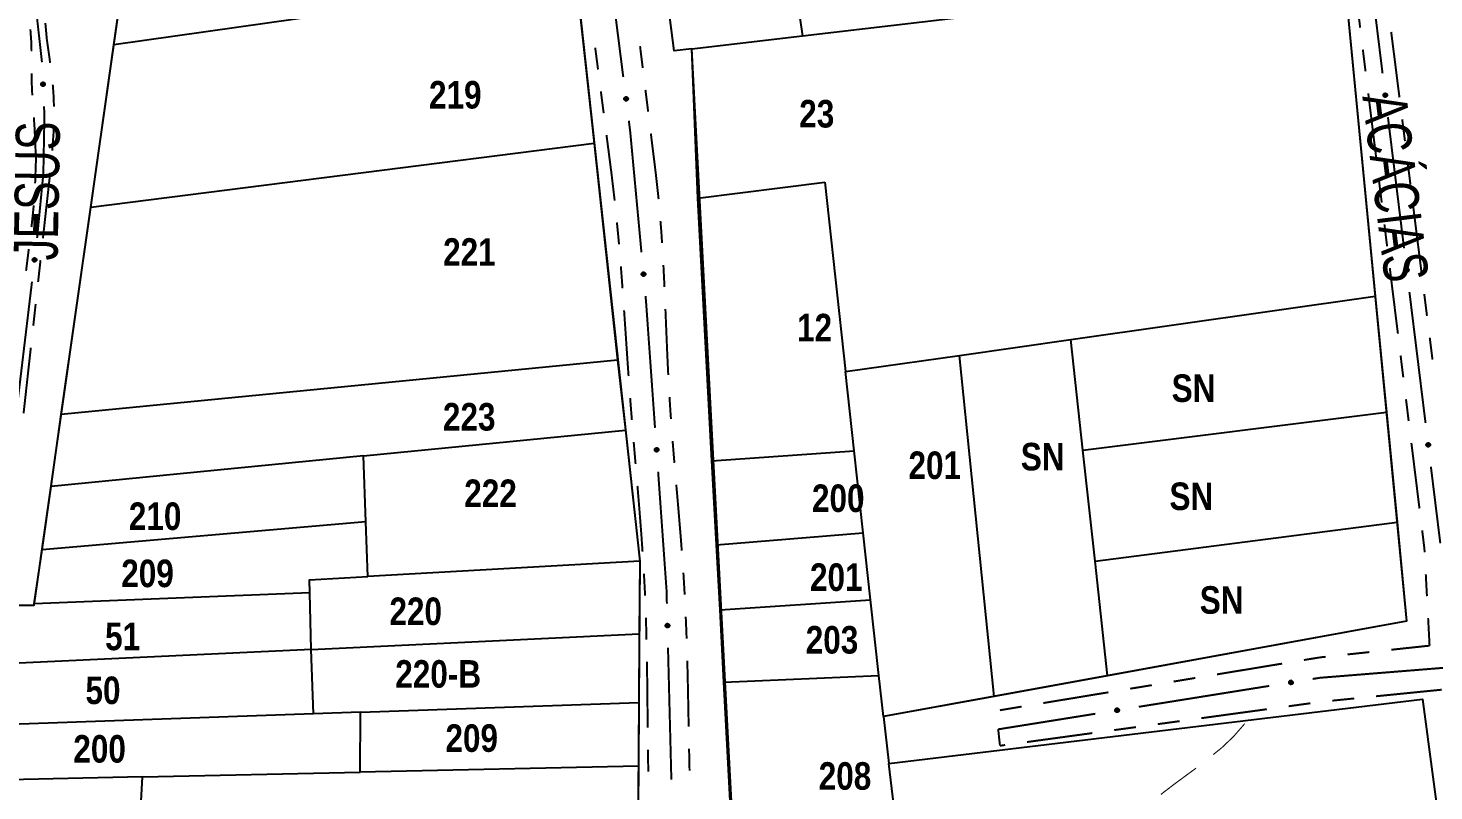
# Model space of a CAD drawing. Extents: x 203591 to 208218, y 4854879 to 4857795.
# Drawn here: x 205131.4 to 205259.2, y 4855835.1 to 4855904.4 of the extents above; entities that cross this region are included whole.
import ezdxf
from ezdxf.enums import TextEntityAlignment as Align

# ---------------------------------------------------------------- set-up
doc = ezdxf.new("R2010")
doc.units = 0
doc.header["$LTSCALE"] = 1.5
doc.header["$MEASUREMENT"] = 0
doc.linetypes.add('PHANTOMX2', pattern=[5, 2.5, -0.5, 0.5, -0.5, 0.5, -0.5])
doc.linetypes.add('TRACO_15', pattern=[3, 2, -1])
for name, color, linetype in [('CD-MALHA-LOTES', 40, 'CONTINUOUS'), ('RU-QUADRAS', 210, 'CONTINUOUS'), ('SV-CAMINHO-TRILHA', 20, 'CONTINUOUS'), ('SV-EIXO-RUA-N-PAV', 6, 'CONTINUOUS'), ('SV-RUA-NAO-PAV-S-GUIA-C-GUIA', 7, 'PHANTOMX2'), ('SV-TXT-RUA-N-PAV-S-GUIA-C-GUIA', 7, 'CONTINUOUS'), ('Th_NmrPorta', 7, 'CONTINUOUS')]:
    doc.layers.add(name, color=color, linetype=linetype)
doc.styles.add('ARIAL', font='ARIAL.TTF')
doc.styles.get("Standard").update_dxf_attribs({"font": 'swisscbo.ttf'})

msp = doc.modelspace()

# ---------------------------------------------------------------- linework, layer by layer
at = {"layer": 'CD-MALHA-LOTES', "linetype": 'Continuous', "flags": 128}
for points in [[(205139.21, 4855902.92), (205141.81, 4855921.17)], [(205190.12, 4855902.36), (205187.94, 4855919.33)], [(205200.26, 4855913.77), (205201.8, 4855903.73)], [(205181.22, 4855908.88), (205139.21, 4855902.92)], [(205181.22, 4855908.88), (205182.85, 4855893.95)], [(205201.8, 4855903.73), (205250.97, 4855909.51)], [(205250.97, 4855909.51), (205253.82, 4855880.08)], [(205191.74, 4855902.55), (205201.8, 4855903.73)], [(205137.11, 4855888.12), (205139.21, 4855902.92)], [(205191.74, 4855902.55), (205190.12, 4855902.36)], [(205192.28, 4855888.97), (205191.74, 4855902.55)], [(205182.85, 4855893.95), (205137.11, 4855888.12)], [(205182.85, 4855893.95), (205184.99, 4855874.25)], [(205192.28, 4855888.97), (205203.81, 4855890.42)], [(205203.81, 4855890.42), (205205.7, 4855873.23)], [(205193.56, 4855865.12), (205192.28, 4855888.97)], [(205134.43, 4855869.34), (205137.11, 4855888.12)], [(205226.17, 4855876.15), (205253.82, 4855880.08)], [(205253.82, 4855880.08), (205254.84, 4855869.55)], [(205216.05, 4855874.7), (205226.17, 4855876.15)], [(205227.27, 4855866.09), (205226.17, 4855876.15)], [(205205.7, 4855873.23), (205216.05, 4855874.7)], [(205219.2, 4855843.72), (205216.05, 4855874.7)], [(205184.99, 4855874.25), (205134.43, 4855869.34)], [(205184.99, 4855874.25), (205185.69, 4855867.89)], [(205206.49, 4855866.04), (205205.7, 4855873.23)], [(205133.5, 4855862.79), (205134.43, 4855869.34)], [(205227.27, 4855866.09), (205254.84, 4855869.55)], [(205254.84, 4855869.55), (205255.81, 4855859.56)], [(205161.9, 4855865.57), (205185.69, 4855867.89)], [(205185.69, 4855867.89), (205187, 4855856)], [(205161.9, 4855865.57), (205133.5, 4855862.79)], [(205162.11, 4855859.59), (205161.9, 4855865.57)], [(205193.56, 4855865.12), (205206.49, 4855866.04)], [(205207.3, 4855858.58), (205206.49, 4855866.04)], [(205228.37, 4855856.01), (205227.27, 4855866.09)], [(205193.97, 4855857.49), (205193.56, 4855865.12)], [(205132.68, 4855857.04), (205133.5, 4855862.79)], [(205162.11, 4855859.59), (205132.68, 4855857.04)], [(205162.29, 4855854.61), (205162.11, 4855859.59)], [(205228.37, 4855856.01), (205255.81, 4855859.56)], [(205255.81, 4855859.56), (205256.68, 4855850.56)], [(205193.97, 4855857.49), (205207.3, 4855858.58)], [(205207.97, 4855852.5), (205207.3, 4855858.58)], [(205131.98, 4855852.13), (205132.68, 4855857.04)], [(205194.29, 4855851.58), (205193.97, 4855857.49)], [(205187, 4855856), (205162.29, 4855854.61)], [(205187, 4855856), (205186.95, 4855849.4)], [(205229.51, 4855845.6), (205228.37, 4855856.01)], [(205157.01, 4855853.12), (205156.98, 4855854.31), (205162.29, 4855854.61)], [(205157.01, 4855853.12), (205131.98, 4855852.13)], [(205157.15, 4855847.99), (205157.01, 4855853.12)], [(205129.31, 4855846.68), (205130.52, 4855852.01), (205131.96, 4855852.01)], [(205131.96, 4855852.01), (205131.98, 4855852.13)], [(205194.29, 4855851.58), (205207.97, 4855852.5)], [(205194.64, 4855845), (205194.29, 4855851.58)], [(205208.72, 4855845.63), (205207.97, 4855852.5)], [(205256.68, 4855850.56), (205229.51, 4855845.6)], [(205157.15, 4855847.99), (205186.95, 4855849.4)], [(205186.95, 4855849.4), (205186.91, 4855843.17)], [(205157.15, 4855847.99), (205129.31, 4855846.68)], [(205157.34, 4855842.13), (205157.15, 4855847.99)], [(205194.64, 4855845), (205208.72, 4855845.63)], [(205195.59, 4855827.45), (205194.64, 4855845)], [(205209.14, 4855841.88), (205208.72, 4855845.63)], [(205229.51, 4855845.6), (205219.2, 4855843.72)], [(205219.2, 4855843.72), (205209.14, 4855841.88)], [(205161.62, 4855842.28), (205186.91, 4855843.17)], [(205186.91, 4855843.17), (205186.87, 4855837.39)], [(205209.64, 4855837.64), (205258.13, 4855843.47)], [(205258.13, 4855843.47), (205266.64, 4855779.52)], [(205157.34, 4855842.13), (205128.04, 4855841.1)], [(205161.62, 4855842.28), (205157.34, 4855842.13)], [(205161.6, 4855836.84), (205161.62, 4855842.28)], [(205209.14, 4855841.88), (205209.64, 4855837.64)], [(205186.87, 4855837.39), (205161.6, 4855836.84)], [(205186.87, 4855837.39), (205186.82, 4855829.98)], [(205210.76, 4855828.31), (205209.64, 4855837.64)], [(205141.81, 4855836.41), (205126.9, 4855836.08)], [(205141.39, 4855828.75), (205141.81, 4855836.41)], [(205141.81, 4855836.41), (205161.6, 4855836.84)]]:
    msp.add_lwpolyline(points, dxfattribs=at)
at = {"layer": 'RU-QUADRAS', "color": 6, "linetype": 'Continuous'}
msp.add_lwpolyline([(205169.12, 4856057.33), (205170.85, 4856060.09), (205176.6, 4856059.81, -0.0134668589), (205229.83, 4856062.81), (205231.77, 4856042.45), (205248.46, 4855919.86), (205200.26, 4855913.77), (205201.8, 4855903.73), (205250.97, 4855909.51), (205256.68, 4855850.56), (205209.14, 4855841.88), (205209.64, 4855837.64), (205258.13, 4855843.47), (205266.64, 4855779.52), (205267.27, 4855779.59), (205270.6, 4855754.86), (205205.88, 4855693.36), (205201.22, 4855722.68), (205191.74, 4855902.55), (205190.12, 4855902.36), (205180.07, 4855980.53, -0.0081254696)], format="xyb", close=True, dxfattribs=at)
msp.add_lwpolyline([(205091.27, 4855703.71), (205093.97, 4855745.62), (205101.26, 4855768.38), (205126.9, 4855836.08), (205130.52, 4855852.01), (205131.96, 4855852.01), (205141.81, 4855921.17), (205179.18, 4855927.69), (205187, 4855856), (205186.56, 4855792.35), (205188.16, 4855757.66), (205191.05, 4855757.95), (205194.1, 4855722.1), (205192.36, 4855718.19), (205167.74, 4855715.73), (205167.88, 4855712.11)], close=True, dxfattribs=at)
at = {"layer": 'SV-CAMINHO-TRILHA', "linetype": 'TRACO_15', "ltscale": 0.75, "const_width": 0.1, "flags": 128}
for points in [[(205241.97, 4855841.24), (205241.313608, 4855840.48558)], [(205240.972957, 4855840.094055), (205239.901671, 4855839.07142)], [(205241.313608, 4855840.48558), (205240.972957, 4855840.094055)], [(205239.887072, 4855839.057485), (205239.123846, 4855838.443051)], [(205239.901671, 4855839.07142), (205239.887072, 4855839.057485)], [(205237.553047, 4855837.205645), (205235.941408, 4855836.021323)], [(205235.941408, 4855836.021323), (205235.522545, 4855835.713519)], [(205235.522545, 4855835.713519), (205234.350007, 4855834.810107)]]:
    msp.add_lwpolyline(points, dxfattribs=at)
at = {"layer": 'SV-EIXO-RUA-N-PAV', "const_width": 0.18, "flags": 128}
for points in [[(205183.987863, 4855911.882826), (205185.500107, 4855899.978494)], [(205253.032823, 4855912.220305), (205254.49705, 4855900.309972)], [(205132.674696, 4855901.327329), (205132.121559, 4855906.296639)], [(205132.9, 4855896.47), (205132.862754, 4855897.332246)], [(205132.8, 4855891.21), (205132.897397, 4855896.333075)], [(205132.897397, 4855896.333075), (205132.9, 4855896.47)], [(205186.004189, 4855896.010383), (205186.13, 4855895.02)], [(205254.985125, 4855896.339861), (205256.449352, 4855884.429527)], [(205186.13, 4855895.02), (205187.150972, 4855884.065819)], [(205132.715402, 4855890.338095), (205132.8, 4855891.21)], [(205132.232537, 4855885.361466), (205132.715402, 4855890.338095)], [(205130.342928, 4855869.473573), (205131.769227, 4855881.388507)], [(205187.522179, 4855880.08308), (205187.57, 4855879.57)], [(205187.57, 4855879.57), (205188.383897, 4855868.11418)], [(205256.937427, 4855880.459416), (205258.401654, 4855868.549083)], [(205188.667369, 4855864.124237), (205189.376049, 4855854.14938)], [(205258.889729, 4855864.578972), (205259.743861, 4855857.631277)], [(205189.376049, 4855854.14938), (205189.43, 4855853.39)], [(205189.43, 4855853.39), (205189.461583, 4855852.151697)], [(205189.563572, 4855848.152997), (205189.869538, 4855836.156898)], [(205260.1, 4855846.32), (205249.135496, 4855845.437017)], [(205248.8, 4855845.41), (205248.144926, 4855845.305116)], [(205249.135496, 4855845.437017), (205248.8, 4855845.41)], [(205244.195231, 4855844.672733), (205232.346146, 4855842.775582)], [(205228.396451, 4855842.143198), (205220.49706, 4855840.878431)], [(205220.49706, 4855840.878431), (205219.57, 4855840.73)]]:
    msp.add_lwpolyline(points, dxfattribs=at)
at = {"layer": 'SV-EIXO-RUA-N-PAV', "flags": 128}
for points in [[(205132.672664, 4855899.182086), (205132.636156, 4855899.21463), (205132.611433, 4855899.250067), (205132.59932, 4855899.285557), (205132.596794, 4855899.31971), (205132.598145, 4855899.354941), (205132.607343, 4855899.390161), (205132.626212, 4855899.426989), (205132.658601, 4855899.463841), (205132.696567, 4855899.486781), (205132.730726, 4855899.500518), (205132.766187, 4855899.505203), (205132.80039, 4855899.503317), (205132.836658, 4855899.492552), (205132.873794, 4855899.473067), (205132.910062, 4855899.439601), (205132.934061, 4855899.404694), (205132.944875, 4855899.370058), (205132.949359, 4855899.334379), (205132.947549, 4855899.298427), (205132.938321, 4855899.263907), (205132.918634, 4855899.226552), (205132.885129, 4855899.191193), (205132.850587, 4855899.16686), (205132.816112, 4855899.155562), (205132.780886, 4855899.151938), (205132.745533, 4855899.152863), (205132.709744, 4855899.160636), (205132.672664, 4855899.182086)], [(205185.843244, 4855898.150846), (205185.882331, 4855898.121447), (205185.909912, 4855898.088188), (205185.924932, 4855898.053827), (205185.930287, 4855898.020002), (205185.931868, 4855897.98478), (205185.925628, 4855897.948918), (205185.909885, 4855897.910649), (205185.880669, 4855897.871233), (205185.844741, 4855897.845218), (205185.811842, 4855897.82869), (205185.776893, 4855897.821075), (205185.742651, 4855897.820112), (205185.705614, 4855897.827826), (205185.666988, 4855897.844159), (205185.628064, 4855897.874496), (205185.601248, 4855897.907288), (205185.587593, 4855897.940905), (205185.58016, 4855897.976089), (205185.578976, 4855898.012066), (205185.585305, 4855898.047234), (205185.601819, 4855898.086095), (205185.632271, 4855898.124116), (205185.664671, 4855898.151235), (205185.698088, 4855898.165359), (205185.732892, 4855898.171897), (205185.768199, 4855898.173912), (205185.80451, 4855898.16914), (205185.843244, 4855898.150846)], [(205254.832814, 4855898.480955), (205254.871781, 4855898.451399), (205254.899228, 4855898.418029), (205254.914109, 4855898.383607), (205254.919328, 4855898.349761), (205254.920767, 4855898.314534), (205254.914383, 4855898.278697), (205254.898485, 4855898.240492), (205254.869111, 4855898.201194), (205254.833078, 4855898.175324), (205254.800113, 4855898.158929), (205254.765133, 4855898.151455), (205254.730888, 4855898.15063), (205254.693882, 4855898.158493), (205254.655322, 4855898.174982), (205254.616521, 4855898.205475), (205254.589837, 4855898.238375), (205254.576318, 4855898.272047), (205254.569027, 4855898.30726), (205254.567988, 4855898.343243), (205254.574459, 4855898.378385), (205254.59113, 4855898.417179), (205254.621734, 4855898.455076), (205254.654244, 4855898.482065), (205254.687717, 4855898.496054), (205254.722547, 4855898.502451), (205254.757862, 4855898.504324), (205254.794153, 4855898.499406), (205254.832814, 4855898.480955)], [(205131.880566, 4855883.244752), (205131.849796, 4855883.282769), (205131.831125, 4855883.321734), (205131.824907, 4855883.358715), (205131.827932, 4855883.392827), (205131.834959, 4855883.427377), (205131.849728, 4855883.460648), (205131.8743, 4855883.493943), (205131.912219, 4855883.525077), (205131.953392, 4855883.54158), (205131.989322, 4855883.549616), (205132.025074, 4855883.548509), (205132.058523, 4855883.541121), (205132.092575, 4855883.524637), (205132.126074, 4855883.499406), (205132.156457, 4855883.460519), (205132.1745, 4855883.422193), (205132.179575, 4855883.386265), (205132.178235, 4855883.35033), (205132.170638, 4855883.315143), (205132.155952, 4855883.282568), (205132.130489, 4855883.248886), (205132.09171, 4855883.219406), (205132.053689, 4855883.200974), (205132.017842, 4855883.195396), (205131.982493, 4855883.197512), (205131.947755, 4855883.204138), (205131.913692, 4855883.217592), (205131.880566, 4855883.244752)], [(205187.432847, 4855882.227725), (205187.47093, 4855882.197037), (205187.497384, 4855882.162875), (205187.511247, 4855882.128031), (205187.515469, 4855882.094046), (205187.515873, 4855882.058791), (205187.508438, 4855882.023158), (205187.491425, 4855881.985436), (205187.460908, 4855881.947018), (205187.424131, 4855881.922218), (205187.390698, 4855881.906799), (205187.355514, 4855881.900356), (205187.321259, 4855881.900538), (205187.2845, 4855881.909485), (205187.246441, 4855881.927099), (205187.208554, 4855881.95872), (205187.182848, 4855881.99239), (205187.170324, 4855882.026444), (205187.16407, 4855882.061857), (205187.16409, 4855882.097854), (205187.17159, 4855882.132791), (205187.189394, 4855882.171078), (205187.221098, 4855882.20806), (205187.254387, 4855882.234082), (205187.288257, 4855882.247081), (205187.32326, 4855882.252452), (205187.358615, 4855882.253287), (205187.394746, 4855882.247304), (205187.432847, 4855882.227725)], [(205256.785116, 4855882.600511), (205256.824083, 4855882.570955), (205256.85153, 4855882.537584), (205256.866411, 4855882.503163), (205256.87163, 4855882.469317), (205256.873069, 4855882.434089), (205256.866684, 4855882.398252), (205256.850787, 4855882.360047), (205256.821413, 4855882.320749), (205256.78538, 4855882.294879), (205256.752415, 4855882.278484), (205256.717435, 4855882.27101), (205256.68319, 4855882.270186), (205256.646184, 4855882.278049), (205256.607624, 4855882.294537), (205256.568823, 4855882.325031), (205256.542139, 4855882.35793), (205256.52862, 4855882.391602), (205256.521329, 4855882.426816), (205256.52029, 4855882.462798), (205256.526761, 4855882.49794), (205256.543432, 4855882.536734), (205256.574036, 4855882.574632), (205256.606546, 4855882.60162), (205256.640019, 4855882.615609), (205256.674849, 4855882.622007), (205256.710164, 4855882.62388), (205256.746455, 4855882.618961), (205256.785116, 4855882.600511)], [(205258.737417, 4855866.720066), (205258.776385, 4855866.69051), (205258.803832, 4855866.65714), (205258.818713, 4855866.622718), (205258.823932, 4855866.588872), (205258.825371, 4855866.553645), (205258.818986, 4855866.517808), (205258.803089, 4855866.479603), (205258.773715, 4855866.440305), (205258.737682, 4855866.414435), (205258.704716, 4855866.39804), (205258.669737, 4855866.390566), (205258.635492, 4855866.389741), (205258.598486, 4855866.397604), (205258.559926, 4855866.414093), (205258.521125, 4855866.444586), (205258.494441, 4855866.477486), (205258.480922, 4855866.511158), (205258.47363, 4855866.546371), (205258.472592, 4855866.582354), (205258.479063, 4855866.617496), (205258.495734, 4855866.65629), (205258.526338, 4855866.694187), (205258.558848, 4855866.721176), (205258.592321, 4855866.735165), (205258.627151, 4855866.741562), (205258.662466, 4855866.743435), (205258.698757, 4855866.738517), (205258.737417, 4855866.720066)], [(205188.625254, 4855866.270329), (205188.662652, 4855866.23881), (205188.688348, 4855866.204074), (205188.701442, 4855866.168933), (205188.704915, 4855866.134864), (205188.704542, 4855866.099609), (205188.696325, 4855866.064147), (205188.678486, 4855866.026809), (205188.647132, 4855865.989072), (205188.609817, 4855865.965087), (205188.576053, 4855865.950408), (205188.540736, 4855865.94474), (205188.506493, 4855865.945676), (205188.46994, 4855865.95543), (205188.432278, 4855865.973878), (205188.395095, 4855866.006324), (205188.370137, 4855866.040551), (205188.358365, 4855866.074873), (205188.352892, 4855866.110415), (205188.353704, 4855866.146403), (205188.361971, 4855866.181166), (205188.380613, 4855866.219053), (205188.413124, 4855866.255328), (205188.446978, 4855866.280611), (205188.481125, 4855866.292861), (205188.516238, 4855866.297461), (205188.551602, 4855866.297518), (205188.587593, 4855866.290741), (205188.625254, 4855866.270329)], [(205189.618959, 4855850.298787), (205189.654887, 4855850.265603), (205189.678979, 4855850.229735), (205189.690463, 4855850.194037), (205189.692386, 4855850.159844), (205189.690412, 4855850.124643), (205189.680593, 4855850.089591), (205189.661077, 4855850.053101), (205189.628041, 4855850.016827), (205189.589676, 4855849.994562), (205189.55528, 4855849.981431), (205189.519742, 4855849.977373), (205189.485577, 4855849.979863), (205189.449505, 4855849.991267), (205189.412719, 4855850.011406), (205189.377048, 4855850.045507), (205189.35367, 4855850.080832), (205189.343469, 4855850.115654), (205189.339616, 4855850.151407), (205189.342061, 4855850.187321), (205189.351898, 4855850.221673), (205189.372242, 4855850.258674), (205189.406366, 4855850.293435), (205189.441333, 4855850.317154), (205189.476002, 4855850.327842), (205189.511287, 4855850.330843), (205189.546618, 4855850.329293), (205189.582264, 4855850.320889), (205189.618959, 4855850.298787)], [(205246.329355, 4855844.902944), (205246.301238, 4855844.862925), (205246.26889, 4855844.834281), (205246.235033, 4855844.818156), (205246.2014, 4855844.811707), (205246.166248, 4855844.808986), (205246.130202, 4855844.814061), (205246.091443, 4855844.828555), (205246.051102, 4855844.856479), (205246.023936, 4855844.891545), (205246.006351, 4855844.923892), (205245.997608, 4855844.958575), (205245.995536, 4855844.992768), (205246.002046, 4855845.030036), (205246.017118, 4855845.069171), (205246.046178, 4855845.109057), (205246.078084, 4855845.136921), (205246.111241, 4855845.151659), (205246.146166, 4855845.160228), (205246.182086, 4855845.162576), (205246.217441, 4855845.15739), (205246.256816, 4855845.142144), (205246.295803, 4855845.11294), (205246.323958, 4855845.081435), (205246.339157, 4855845.048494), (205246.34682, 4855845.01392), (205246.349978, 4855844.978697), (205246.346385, 4855844.94225), (205246.329355, 4855844.902944)], [(205230.530575, 4855842.373409), (205230.502458, 4855842.333391), (205230.47011, 4855842.304746), (205230.436253, 4855842.288621), (205230.40262, 4855842.282172), (205230.367468, 4855842.279451), (205230.331422, 4855842.284526), (205230.292663, 4855842.299021), (205230.252321, 4855842.326944), (205230.225156, 4855842.36201), (205230.207571, 4855842.394357), (205230.198828, 4855842.429041), (205230.196756, 4855842.463233), (205230.203266, 4855842.500501), (205230.218338, 4855842.539636), (205230.247398, 4855842.579522), (205230.279304, 4855842.607387), (205230.312461, 4855842.622124), (205230.347385, 4855842.630693), (205230.383306, 4855842.633042), (205230.41866, 4855842.627856), (205230.458036, 4855842.612609), (205230.497023, 4855842.583406), (205230.525178, 4855842.551901), (205230.540377, 4855842.518959), (205230.54804, 4855842.484386), (205230.551198, 4855842.449162), (205230.547605, 4855842.412716), (205230.530575, 4855842.373409)]]:
    msp.add_lwpolyline(points, close=True, dxfattribs=at)
for points in [[(205132.611433, 4855899.250067), (205132.598145, 4855899.354941)], [(205132.621975, 4855899.23477), (205132.604112, 4855899.363749)], [(205132.636156, 4855899.21463), (205132.607343, 4855899.390161)], [(205132.653498, 4855899.200621), (205132.617518, 4855899.401205)], [(205132.672664, 4855899.182086), (205132.626212, 4855899.426989)], [(205132.692965, 4855899.172278), (205132.644438, 4855899.441975)], [(205132.709744, 4855899.160636), (205132.658601, 4855899.463841)], [(205132.727576, 4855899.161481), (205132.677342, 4855899.470713)], [(205132.745533, 4855899.152863), (205132.696567, 4855899.486781)], [(205132.761952, 4855899.156137), (205132.71208, 4855899.488603)], [(205132.780886, 4855899.151938), (205132.730726, 4855899.500518)], [(205132.798818, 4855899.156364), (205132.751143, 4855899.501216)], [(205132.816112, 4855899.155562), (205132.766187, 4855899.505203)], [(205132.833968, 4855899.164711), (205132.78392, 4855899.501267)], [(205132.850587, 4855899.16686), (205132.80039, 4855899.503317)], [(205132.868765, 4855899.181238), (205132.819776, 4855899.493255)], [(205132.885129, 4855899.191193), (205132.836658, 4855899.492552)], [(205132.900188, 4855899.212643), (205132.855869, 4855899.47979)], [(205132.918634, 4855899.226552), (205132.873794, 4855899.473067)], [(205132.925863, 4855899.250629), (205132.892726, 4855899.448603)], [(205132.938321, 4855899.263907), (205132.910062, 4855899.439601)], [(205132.942113, 4855899.285475), (205132.922827, 4855899.415759)], [(205132.947549, 4855899.298427), (205132.934061, 4855899.404694)], [(205185.578976, 4855898.012066), (205185.601248, 4855897.907288)], [(205185.583318, 4855898.025425), (205185.613362, 4855897.897195)], [(205185.585305, 4855898.047234), (205185.628064, 4855897.874496)], [(205185.596616, 4855898.061502), (205185.646088, 4855897.866965)], [(205185.601819, 4855898.086095), (205185.666988, 4855897.844159)], [(205185.619046, 4855898.101489), (205185.68541, 4855897.838948)], [(205185.632271, 4855898.124116), (205185.705614, 4855897.827826)], [(205185.647751, 4855898.135396), (205185.722496, 4855897.828529)], [(205185.664671, 4855898.151235), (205185.742651, 4855897.820112)], [(205185.681054, 4855898.154757), (205185.758894, 4855897.823524)], [(205185.698088, 4855898.165359), (205185.776893, 4855897.821075)], [(205185.715389, 4855898.165996), (205185.791554, 4855897.826298)], [(205185.732892, 4855898.171897), (205185.811842, 4855897.82869)], [(205185.752109, 4855898.169286), (205185.829434, 4855897.842114)], [(205185.768199, 4855898.173912), (205185.844741, 4855897.845218)], [(205185.78681, 4855898.166816), (205185.862565, 4855897.862828)], [(205185.80451, 4855898.16914), (205185.880669, 4855897.871233)], [(205185.822199, 4855898.158932), (205185.892967, 4855897.8942)], [(205185.843244, 4855898.150846), (205185.909885, 4855897.910649)], [(205185.863884, 4855898.133967), (205185.916407, 4855897.937067)], [(205185.882331, 4855898.121447), (205185.925628, 4855897.948918)], [(205185.898135, 4855898.102555), (205185.926654, 4855897.975507)], [(205185.909912, 4855898.088188), (205185.931868, 4855897.98478)], [(205254.567988, 4855898.343243), (205254.589837, 4855898.238375)], [(205254.572384, 4855898.356584), (205254.601911, 4855898.228233)], [(205254.574459, 4855898.378385), (205254.616521, 4855898.205475)], [(205254.585828, 4855898.392606), (205254.634514, 4855898.197872)], [(205254.59113, 4855898.417179), (205254.655322, 4855898.174982)], [(205254.608419, 4855898.432503), (205254.673723, 4855898.169697)], [(205254.621734, 4855898.455076), (205254.693882, 4855898.158493)], [(205254.63726, 4855898.466294), (205254.710767, 4855898.159128)], [(205254.654244, 4855898.482065), (205254.730888, 4855898.15063)], [(205254.670641, 4855898.485521), (205254.747145, 4855898.153977)], [(205254.687717, 4855898.496054), (205254.765133, 4855898.151455)], [(205254.705021, 4855898.496621), (205254.779815, 4855898.156618)], [(205254.722547, 4855898.502451), (205254.800113, 4855898.158929)], [(205254.741754, 4855898.499762), (205254.817758, 4855898.172281)], [(205254.757862, 4855898.504324), (205254.833078, 4855898.175324)], [(205254.776445, 4855898.497153), (205254.850973, 4855898.192862)], [(205254.794153, 4855898.499406), (205254.869111, 4855898.201194)], [(205254.811801, 4855898.489127), (205254.881501, 4855898.224111)], [(205254.832814, 4855898.480955), (205254.898485, 4855898.240492)], [(205254.853385, 4855898.463993), (205254.905114, 4855898.266883)], [(205254.871781, 4855898.451399), (205254.914383, 4855898.278697)], [(205254.887509, 4855898.432444), (205254.915516, 4855898.305281)], [(205254.899228, 4855898.418029), (205254.920767, 4855898.314534)], [(205131.831125, 4855883.321734), (205131.834959, 4855883.427377)], [(205131.839057, 4855883.304935), (205131.842271, 4855883.435105)], [(205131.849796, 4855883.282769), (205131.849728, 4855883.460648)], [(205131.864647, 4855883.266141), (205131.861553, 4855883.469902)], [(205131.880566, 4855883.244752), (205131.8743, 4855883.493943)], [(205131.899014, 4855883.231793), (205131.894708, 4855883.505787)], [(205131.913692, 4855883.217592), (205131.912219, 4855883.525077)], [(205131.931426, 4855883.215545), (205131.931823, 4855883.528829)], [(205131.947755, 4855883.204138), (205131.953392, 4855883.54158)], [(205131.964486, 4855883.204716), (205131.968995, 4855883.540871)], [(205131.982493, 4855883.197512), (205131.989322, 4855883.549616)], [(205132.000905, 4855883.198982), (205132.009584, 4855883.547006)], [(205132.017842, 4855883.195396), (205132.025074, 4855883.548509)], [(205132.036942, 4855883.201539), (205132.041938, 4855883.541759)], [(205132.053689, 4855883.200974), (205132.058523, 4855883.541121)], [(205132.073952, 4855883.212226), (205132.076029, 4855883.528058)], [(205132.09171, 4855883.219406), (205132.092575, 4855883.524637)], [(205132.110037, 4855883.23814), (205132.109471, 4855883.508938)], [(205132.130489, 4855883.248886), (205132.126074, 4855883.499406)], [(205132.141513, 4855883.271478), (205132.140804, 4855883.472205)], [(205132.155952, 4855883.282568), (205132.156457, 4855883.460519)], [(205132.16318, 4855883.30324), (205132.165202, 4855883.434928)], [(205132.170638, 4855883.315143), (205132.1745, 4855883.422193)], [(205187.16409, 4855882.097854), (205187.182848, 4855881.99239)], [(205187.168875, 4855882.11106), (205187.194618, 4855881.981897)], [(205187.17159, 4855882.132791), (205187.208554, 4855881.95872)], [(205187.183372, 4855882.146672), (205187.226315, 4855881.950591)], [(205187.189394, 4855882.171078), (205187.246441, 4855881.927099)], [(205187.207126, 4855882.185888), (205187.264679, 4855881.921276)], [(205187.221098, 4855882.20806), (205187.2845, 4855881.909485)], [(205187.236947, 4855882.218817), (205187.301396, 4855881.909623)], [(205187.254387, 4855882.234082), (205187.321259, 4855881.900538)], [(205187.270878, 4855882.237054), (205187.337607, 4855881.903405)], [(205187.288257, 4855882.247081), (205187.355514, 4855881.900356)], [(205187.30557, 4855882.24714), (205187.370341, 4855881.905086)], [(205187.32326, 4855882.252452), (205187.390698, 4855881.906799)], [(205187.34238, 4855882.2492), (205187.408728, 4855881.919627)], [(205187.358615, 4855882.253287), (205187.424131, 4855881.922218)], [(205187.376979, 4855882.245573), (205187.442533, 4855881.939223)], [(205187.394746, 4855882.247304), (205187.460908, 4855881.947018)], [(205187.412084, 4855882.236511), (205187.473967, 4855881.969562)], [(205187.432847, 4855882.227725), (205187.491425, 4855881.985436)], [(205187.452912, 4855882.210166), (205187.498826, 4855882.011621)], [(205187.47093, 4855882.197037), (205187.508438, 4855882.023158)], [(205187.486094, 4855882.177628), (205187.510352, 4855882.049697)], [(205187.497384, 4855882.162875), (205187.515873, 4855882.058791)], [(205256.52029, 4855882.462798), (205256.542139, 4855882.35793)], [(205256.524686, 4855882.476139), (205256.554213, 4855882.347789)], [(205256.526761, 4855882.49794), (205256.568823, 4855882.325031)], [(205256.53813, 4855882.512162), (205256.586816, 4855882.317427)], [(205256.543432, 4855882.536734), (205256.607624, 4855882.294537)], [(205256.560721, 4855882.552059), (205256.626025, 4855882.289252)], [(205256.574036, 4855882.574632), (205256.646184, 4855882.278049)], [(205256.589562, 4855882.58585), (205256.663069, 4855882.278683)], [(205256.606546, 4855882.60162), (205256.68319, 4855882.270186)], [(205256.622943, 4855882.605076), (205256.699446, 4855882.273532)], [(205256.640019, 4855882.615609), (205256.717435, 4855882.27101)], [(205256.657323, 4855882.616177), (205256.732117, 4855882.276174)], [(205256.674849, 4855882.622007), (205256.752415, 4855882.278484)], [(205256.694056, 4855882.619318), (205256.77006, 4855882.291837)], [(205256.710164, 4855882.62388), (205256.78538, 4855882.294879)], [(205256.728747, 4855882.616709), (205256.803275, 4855882.312418)], [(205256.746455, 4855882.618961), (205256.821413, 4855882.320749)], [(205256.764103, 4855882.608682), (205256.833803, 4855882.343667)], [(205256.785116, 4855882.600511), (205256.850787, 4855882.360047)], [(205256.805687, 4855882.583549), (205256.857415, 4855882.386439)], [(205256.824083, 4855882.570955), (205256.866684, 4855882.398252)], [(205256.839811, 4855882.551999), (205256.867818, 4855882.424837)], [(205256.85153, 4855882.537584), (205256.873069, 4855882.434089)], [(205258.479063, 4855866.617496), (205258.521125, 4855866.444586)], [(205258.490432, 4855866.631717), (205258.539118, 4855866.436983)], [(205258.495734, 4855866.65629), (205258.559926, 4855866.414093)], [(205258.513023, 4855866.671614), (205258.578326, 4855866.408808)], [(205258.526338, 4855866.694187), (205258.598486, 4855866.397604)], [(205258.541864, 4855866.705405), (205258.61537, 4855866.398239)], [(205258.558848, 4855866.721176), (205258.635492, 4855866.389741)], [(205258.575245, 4855866.724632), (205258.651748, 4855866.393088)], [(205258.592321, 4855866.735165), (205258.669737, 4855866.390566)], [(205258.609625, 4855866.735732), (205258.684419, 4855866.395729)], [(205258.627151, 4855866.741562), (205258.704716, 4855866.39804)], [(205258.646358, 4855866.738873), (205258.722362, 4855866.411392)], [(205258.662466, 4855866.743435), (205258.737682, 4855866.414435)], [(205258.681048, 4855866.736264), (205258.755577, 4855866.431973)], [(205258.698757, 4855866.738517), (205258.773715, 4855866.440305)], [(205258.716405, 4855866.728238), (205258.786105, 4855866.463222)], [(205258.737417, 4855866.720066), (205258.803089, 4855866.479603)], [(205258.757989, 4855866.703104), (205258.809717, 4855866.505994)], [(205258.776385, 4855866.69051), (205258.818986, 4855866.517808)], [(205258.792113, 4855866.671555), (205258.82012, 4855866.544392)], [(205258.803832, 4855866.65714), (205258.825371, 4855866.553645)], [(205188.353704, 4855866.146403), (205188.370137, 4855866.040551)], [(205188.358779, 4855866.159501), (205188.381673, 4855866.029803)], [(205188.361971, 4855866.181166), (205188.395095, 4855866.006324)], [(205188.374056, 4855866.194785), (205188.412674, 4855865.997806)], [(205188.380613, 4855866.219053), (205188.432278, 4855865.973878)], [(205188.398667, 4855866.233469), (205188.450383, 4855865.967654)], [(205188.413124, 4855866.255328), (205188.46994, 4855865.95543)], [(205188.429205, 4855866.265733), (205188.486835, 4855865.955197)], [(205188.446978, 4855866.280611), (205188.506493, 4855865.945676)], [(205188.46353, 4855866.28322), (205188.5229, 4855865.948183)], [(205188.481125, 4855866.292861), (205188.540736, 4855865.94474)], [(205188.498435, 4855866.292539), (205188.555663, 4855865.949143)], [(205188.516238, 4855866.297461), (205188.576053, 4855865.950408)], [(205188.535281, 4855866.293789), (205188.594361, 4855865.962836)], [(205188.551602, 4855866.297518), (205188.609817, 4855865.965087)], [(205188.569792, 4855866.289401), (205188.628589, 4855865.981683)], [(205188.587593, 4855866.290741), (205188.647132, 4855865.989072)], [(205188.60469, 4855866.279569), (205188.660683, 4855866.011323)], [(205188.625254, 4855866.270329), (205188.678486, 4855866.026809)], [(205188.644928, 4855866.252332), (205188.686461, 4855866.052825)], [(205188.662652, 4855866.23881), (205188.696325, 4855866.064147)], [(205188.677386, 4855866.219072), (205188.698822, 4855866.090638)], [(205188.688348, 4855866.204074), (205188.704542, 4855866.099609)], [(205258.472592, 4855866.582354), (205258.494441, 4855866.477486)], [(205258.476988, 4855866.595695), (205258.506515, 4855866.467344)], [(205189.342061, 4855850.187321), (205189.35367, 4855850.080832)], [(205189.347726, 4855850.200175), (205189.364707, 4855850.069571)], [(205189.351898, 4855850.221673), (205189.377048, 4855850.045507)], [(205189.364589, 4855850.234729), (205189.394222, 4855850.0362)], [(205189.372242, 4855850.258674), (205189.412719, 4855850.011406)], [(205189.390931, 4855850.272255), (205189.430523, 4855850.004366)], [(205189.406366, 4855850.293435), (205189.449505, 4855849.991267)], [(205189.422904, 4855850.3031), (205189.466372, 4855849.990266)], [(205189.441333, 4855850.317154), (205189.485577, 4855849.979863)], [(205189.457987, 4855850.319009), (205189.502081, 4855849.981622)], [(205189.476002, 4855850.327842), (205189.519742, 4855849.977373)], [(205189.493279, 4855850.326734), (205189.534854, 4855849.981093)], [(205189.511287, 4855850.330843), (205189.55528, 4855849.981431)], [(205189.530144, 4855850.326309), (205189.574134, 4855849.993015)], [(205189.546618, 4855850.329293), (205189.589676, 4855849.994562)], [(205189.56442, 4855850.320359), (205189.609183, 4855850.010288)], [(205189.582264, 4855850.320889), (205189.628041, 4855850.016827)], [(205189.598835, 4855850.308952), (205189.642589, 4855850.03844)], [(205189.618959, 4855850.298787), (205189.661077, 4855850.053101)], [(205189.637795, 4855850.279916), (205189.670225, 4855850.078729)], [(205189.654887, 4855850.265603), (205189.680593, 4855850.089591)], [(205189.668709, 4855850.245216), (205189.684291, 4855850.115941)], [(205189.678979, 4855850.229735), (205189.690412, 4855850.124643)], [(205246.323958, 4855845.081435), (205245.995536, 4855844.992768)], [(205246.339157, 4855845.048494), (205245.997608, 4855844.958575)], [(205246.328009, 4855845.065175), (205245.999473, 4855844.976644)], [(205246.295803, 4855845.11294), (205246.002046, 4855845.030036)], [(205246.30758, 4855845.097834), (205246.003295, 4855845.013186)], [(205246.340355, 4855845.031223), (205246.003303, 4855844.944092)], [(205246.34682, 4855845.01392), (205246.006351, 4855844.923892)], [(205246.27276, 4855845.125425), (205246.012507, 4855845.05059)], [(205246.256816, 4855845.142144), (205246.017118, 4855845.069171)], [(205246.344832, 4855844.994628), (205246.020338, 4855844.906744)], [(205246.349978, 4855844.978697), (205246.023936, 4855844.891545)], [(205246.232067, 4855845.146547), (205246.039235, 4855845.090799)], [(205246.343489, 4855844.959865), (205246.042115, 4855844.874301)], [(205246.217441, 4855845.15739), (205246.046178, 4855845.109057)], [(205246.346385, 4855844.94225), (205246.051102, 4855844.856479)], [(205246.195578, 4855845.15867), (205246.068389, 4855845.124486)], [(205246.336755, 4855844.92424), (205246.074455, 4855844.844932)], [(205246.182086, 4855845.162576), (205246.078084, 4855845.136921)], [(205246.329355, 4855844.902944), (205246.091443, 4855844.828555)], [(205246.313154, 4855844.881768), (205246.118059, 4855844.822893)], [(205246.301238, 4855844.862925), (205246.130202, 4855844.814061)], [(205246.282868, 4855844.846517), (205246.156811, 4855844.813897)], [(205246.26889, 4855844.834281), (205246.166248, 4855844.808986)], [(205230.525178, 4855842.551901), (205230.196756, 4855842.463233)], [(205230.540377, 4855842.518959), (205230.198828, 4855842.429041)], [(205230.529229, 4855842.535641), (205230.200692, 4855842.447109)], [(205230.497023, 4855842.583406), (205230.203266, 4855842.500501)], [(205230.508799, 4855842.568299), (205230.204515, 4855842.483651)], [(205230.541575, 4855842.501688), (205230.204522, 4855842.414557)], [(205230.54804, 4855842.484386), (205230.207571, 4855842.394357)], [(205230.47398, 4855842.59589), (205230.213727, 4855842.521055)], [(205230.458036, 4855842.612609), (205230.218338, 4855842.539636)], [(205230.546052, 4855842.465093), (205230.221557, 4855842.377209)], [(205230.551198, 4855842.449162), (205230.225156, 4855842.36201)], [(205230.433287, 4855842.617012), (205230.240455, 4855842.561264)], [(205230.544708, 4855842.430331), (205230.243335, 4855842.344766)], [(205230.41866, 4855842.627856), (205230.247398, 4855842.579522)], [(205230.547605, 4855842.412716), (205230.252321, 4855842.326944)], [(205230.396798, 4855842.629135), (205230.269609, 4855842.594952)], [(205230.537975, 4855842.394705), (205230.275675, 4855842.315397)], [(205230.383306, 4855842.633042), (205230.279304, 4855842.607387)], [(205230.530575, 4855842.373409), (205230.292663, 4855842.299021)], [(205230.514374, 4855842.352233), (205230.319279, 4855842.293358)], [(205230.502458, 4855842.333391), (205230.331422, 4855842.284526)], [(205230.484088, 4855842.316982), (205230.35803, 4855842.284362)], [(205230.47011, 4855842.304746), (205230.367468, 4855842.279451)]]:
    msp.add_lwpolyline(points, dxfattribs=at)
at = {"layer": 'SV-RUA-NAO-PAV-S-GUIA-C-GUIA', "const_width": 0.18, "flags": 128}
for points in [[(205252.460733, 4855904.459114), (205252.215736, 4855906.444051)], [(205133.041435, 4855904.243884), (205132.982669, 4855904.889524)], [(205131.723067, 4855902.902545), (205131.62349, 4855904.313661)], [(205133.118687, 4855903.395158), (205133.041435, 4855904.243884)], [(205255.281578, 4855904.081064), (205256.032386, 4855898.128225)], [(205131.723561, 4855902.31717), (205131.723067, 4855902.902545)], [(205133.139757, 4855903.248903), (205133.118687, 4855903.395158)], [(205133.334924, 4855901.894198), (205133.139757, 4855903.248903)], [(205182.949245, 4855902.648845), (205183.205781, 4855900.665366)], [(205187.269017, 4855900.802087), (205187.023591, 4855902.786971)], [(205252.950726, 4855900.489239), (205252.70573, 4855902.474176)], [(205133.41802, 4855901.268381), (205133.334924, 4855901.894198)], [(205131.725623, 4855899.874905), (205131.72525, 4855900.317171)], [(205131.750344, 4855899.317719), (205131.725623, 4855899.874905)], [(205131.794667, 4855898.318702), (205131.750344, 4855899.317719)], [(205133.740509, 4855898.163595), (205133.658647, 4855899.283455)], [(205183.462318, 4855898.681887), (205183.718854, 4855896.698408)], [(205187.759869, 4855896.832318), (205187.514443, 4855898.817203)], [(205253.930713, 4855892.549489), (205253.195723, 4855898.504302)], [(205133.762253, 4855897.286713), (205133.740509, 4855898.163595)], [(205132.001849, 4855895.374147), (205131.935009, 4855896.323633)], [(205256.282655, 4855896.143946), (205256.532925, 4855894.159666)], [(205132.003993, 4855895.326031), (205132.001849, 4855895.374147)], [(205132.130012, 4855892.498364), (205132.003993, 4855895.326031)], [(205133.682325, 4855894.289731), (205133.749005, 4855895.160464)], [(205133.749005, 4855895.160464), (205133.751434, 4855895.287158)], [(205183.975391, 4855894.714929), (205184.360196, 4855891.73971)], [(205188.46, 4855891.17), (205188.005295, 4855894.847434)], [(205133.605971, 4855893.29265), (205133.682325, 4855894.289731)], [(205132.053799, 4855890.330176), (205132.124056, 4855892.328942)], [(205132.124056, 4855892.328942), (205132.130012, 4855892.498364)], [(205256.783194, 4855892.175387), (205257.033464, 4855890.191107)], [(205132.763842, 4855885.337653), (205133.423852, 4855891.301241)], [(205184.360196, 4855891.73971), (205184.43, 4855891.2)], [(205184.43, 4855891.2), (205184.71716, 4855888.761053)], [(205188.46, 4855891.17), (205188.4601, 4855891.1701)], [(205188.492237, 4855890.87735), (205188.46, 4855891.17)], [(205188.711222, 4855888.889375), (205188.492237, 4855890.87735)], [(205254.420707, 4855888.579614), (205254.17571, 4855890.564552)], [(205131.899112, 4855888.025634), (205131.925102, 4855888.334891)], [(205131.739637, 4855886.517561), (205131.826587, 4855887.339805)], [(205131.826587, 4855887.339805), (205131.899112, 4855888.025634)], [(205257.283733, 4855888.206828), (205258.034542, 4855882.253989)], [(205131.719012, 4855886.345623), (205131.739637, 4855886.517561)], [(205184.922632, 4855886.771712), (205185.020071, 4855885.77647)], [(205185.020071, 4855885.77647), (205185.072922, 4855885.236647)], [(205188.963436, 4855885.879044), (205188.878402, 4855886.896382)], [(205189.023293, 4855884.901761), (205188.963436, 4855885.879044)], [(205254.910701, 4855884.60974), (205254.665704, 4855886.594677)], [(205185.072922, 4855885.236647), (205185.110798, 4855884.780621)], [(205131.230445, 4855882.375581), (205131.477778, 4855884.360229)], [(205132.323836, 4855881.361927), (205132.543839, 4855883.34979)], [(205185.276339, 4855882.787484), (205185.321199, 4855882.247365)], [(205185.321199, 4855882.247365), (205185.430258, 4855880.793428)], [(205189.14681, 4855882.885134), (205189.145563, 4855882.905502)], [(205189.195353, 4855881.906744), (205189.14681, 4855882.885134)], [(205189.221163, 4855881.386555), (205189.195353, 4855881.906744)], [(205255.890688, 4855876.66999), (205255.155697, 4855882.624802)], [(205189.242498, 4855880.907859), (205189.221163, 4855881.386555)], [(205131.883829, 4855877.386201), (205132.103832, 4855879.374064)], [(205258.284811, 4855880.26971), (205258.535081, 4855878.28543)], [(205185.571489, 4855878.798423), (205185.640113, 4855877.80078)], [(205189.350303, 4855878.387423), (205189.328602, 4855878.909716)], [(205189.369641, 4855877.910558), (205189.350303, 4855878.387423)], [(205185.640113, 4855877.80078), (205185.643067, 4855877.757837)], [(205185.643067, 4855877.757837), (205185.707527, 4855876.803055)], [(205185.707527, 4855876.803055), (205185.744154, 4855876.260527)], [(205189.411132, 4855876.887381), (205189.369641, 4855877.910558)], [(205189.451674, 4855875.912242), (205189.411132, 4855876.887381)], [(205185.744154, 4855876.260527), (205185.842171, 4855874.807592)], [(205189.473496, 4855875.387363), (205189.451674, 4855875.912242)], [(205258.78535, 4855876.301151), (205259.03562, 4855874.316871)], [(205131.003816, 4855869.43475), (205131.663826, 4855875.398339)], [(205185.842171, 4855874.807592), (205185.845172, 4855874.763106)], [(205185.845172, 4855874.763106), (205185.910591, 4855873.809936)], [(205189.494654, 4855874.913167), (205189.473496, 4855875.387363)], [(205189.540414, 4855873.887623), (205189.494654, 4855874.913167)], [(205256.380681, 4855872.700115), (205256.135684, 4855874.685052)], [(205185.910591, 4855873.809936), (205185.947941, 4855873.265746)], [(205185.947941, 4855873.265746), (205185.980144, 4855872.812358)], [(205189.588724, 4855872.915387), (205189.540414, 4855873.887623)], [(205186.125268, 4855870.817634), (205186.166006, 4855870.271907)], [(205189.768697, 4855869.819026), (205189.702879, 4855870.918667)], [(205256.870675, 4855868.73024), (205256.625678, 4855870.715178)], [(205186.166006, 4855870.271907), (205186.280678, 4855868.823685)], [(205189.832199, 4855868.922882), (205189.768697, 4855869.819026)], [(205186.446267, 4855866.830553), (205186.531007, 4855865.83415)], [(205189.990317, 4855866.826208), (205189.982413, 4855866.92854)], [(205190.063661, 4855865.931847), (205189.990317, 4855866.826208)], [(205257.850662, 4855860.79049), (205257.115671, 4855866.745303)], [(205186.531007, 4855865.83415), (205186.539625, 4855865.732813)], [(205186.539625, 4855865.732813), (205186.61654, 4855864.837815)], [(205190.112952, 4855865.33079), (205190.063661, 4855865.931847)], [(205190.146631, 4855864.935296), (205190.112952, 4855865.33079)], [(205186.787178, 4855862.845108), (205186.795934, 4855862.742702)], [(205186.795934, 4855862.742702), (205186.87079, 4855861.848609)], [(205190.369831, 4855862.341133), (205190.317689, 4855862.942625)], [(205186.87079, 4855861.848609), (205186.921101, 4855861.247691)], [(205190.404019, 4855861.946359), (205190.369831, 4855862.341133)], [(205190.499261, 4855860.846572), (205190.404019, 4855861.946359)], [(205186.921101, 4855861.247691), (205187.108434, 4855858.858043)], [(205190.573584, 4855859.953562), (205190.499261, 4855860.846572)], [(205187.108434, 4855858.858043), (205187.155539, 4855858.257164)], [(205190.748062, 4855857.85718), (205190.573584, 4855859.953562)], [(205187.155539, 4855858.257164), (205187.248736, 4855856.862998)], [(205190.813622, 4855856.963211), (205190.748062, 4855857.85718)], [(205258.3, 4855857.15), (205258.095658, 4855858.805553)], [(205258.31766, 4855856.818586), (205258.3, 4855857.15)], [(205187.376812, 4855854.867132), (205187.43016, 4855853.868556)], [(205187.43016, 4855853.868556), (205187.46, 4855853.31)], [(205190.967399, 4855854.866353), (205190.959903, 4855854.968568)], [(205191.020307, 4855853.970403), (205190.967399, 4855854.866353)], [(205191.079257, 4855852.972142), (205191.020307, 4855853.970403)], [(205258.53051, 4855852.824253), (205258.424085, 4855854.82142)], [(205187.46, 4855853.31), (205187.476703, 4855852.869669)], [(205187.552515, 4855850.871107), (205187.573657, 4855850.31375)], [(205187.573657, 4855850.31375), (205187.607015, 4855848.871893)], [(205191.239158, 4855849.46767), (205191.173842, 4855850.974427)], [(205258.77, 4855848.33), (205258.636935, 4855850.827087)], [(205191.253995, 4855848.976066), (205191.239158, 4855849.46767)], [(205251.313279, 4855847.531332), (205253.301905, 4855847.744329)], [(205255.290531, 4855847.957325), (205258.27347, 4855848.276819)], [(205258.27347, 4855848.276819), (205258.77, 4855848.33)], [(205187.64988, 4855846.872363), (205187.665348, 4855845.872482)], [(205191.329646, 4855846.469439), (205191.314329, 4855846.976976)], [(205191.34114, 4855845.977341), (205191.329646, 4855846.469439)], [(205239.453901, 4855845.720988), (205245.373836, 4855846.697908)], [(205247.347148, 4855847.023548), (205248.333803, 4855847.186368)], [(205248.333803, 4855847.186368), (205248.78, 4855847.26)], [(205248.78, 4855847.26), (205249.324654, 4855847.318336)], [(205187.665348, 4855845.872482), (205187.666232, 4855845.815313)], [(205187.666232, 4855845.815313), (205187.677719, 4855844.872559)], [(205187.677719, 4855844.872559), (205187.68451, 4855844.315132)], [(205191.364674, 4855844.9697), (205191.34114, 4855845.977341)], [(205191.384936, 4855843.977823), (205191.364674, 4855844.9697)], [(205235.507278, 4855845.069708), (205237.48059, 4855845.395348)], [(205187.68451, 4855844.315132), (205187.699319, 4855842.872677)], [(205191.395317, 4855843.469679), (205191.384936, 4855843.977823)], [(205223.667409, 4855843.115867), (205229.587343, 4855844.092787)], [(205231.560655, 4855844.418428), (205233.533967, 4855844.744068)], [(205251.919775, 4855843.533246), (205249.929719, 4855843.334057)], [(205259.88, 4855844.33), (205253.909831, 4855843.732434)], [(205187.699319, 4855842.872677), (205187.699914, 4855842.814758)], [(205187.699914, 4855842.814758), (205187.709066, 4855841.872724)], [(205191.40452, 4855842.978015), (205191.395317, 4855843.469679)], [(205191.423397, 4855841.969475), (205191.40452, 4855842.978015)], [(205219.720786, 4855842.464587), (205221.694097, 4855842.790227)], [(205243.981002, 4855842.555243), (205238.036294, 4855841.742569)], [(205247.944142, 4855843.097025), (205245.962572, 4855842.826134)], [(205187.709066, 4855841.872724), (205187.714491, 4855841.314287)], [(205187.714491, 4855841.314287), (205187.71914, 4855840.872775)], [(205191.441457, 4855840.978356), (205191.423397, 4855841.969475)], [(205236.054724, 4855841.471678), (205234.073155, 4855841.200786)], [(205219.73, 4855839.24), (205219.567534, 4855840.754753)], [(205228.128446, 4855840.388112), (205222.183737, 4855839.575438)], [(205232.091585, 4855840.929895), (205230.110016, 4855840.659004)], [(205187.742251, 4855838.87291), (205187.749363, 4855838.313435)], [(205191.47915, 4855838.968918), (205191.478964, 4855838.978708)], [(205191.499814, 4855837.978926), (205191.47915, 4855838.968918)], [(205220.202168, 4855839.304547), (205219.73, 4855839.24)], [(205187.749363, 4855838.313435), (205187.772782, 4855836.873145)], [(205191.510463, 4855837.468765), (205191.499814, 4855837.978926)], [(205191.522224, 4855836.979178), (205191.510463, 4855837.468765)]]:
    msp.add_lwpolyline(points, dxfattribs=at)

# ---------------------------------------------------------------- texts
at = {"layer": 'SV-TXT-RUA-N-PAV-S-GUIA-C-GUIA', "style": 'ARIAL', "width": 0.7}
for s, rotation, p in [('ACÁCIAS', 277, (205252.651778, 4855898.220121)), ('JESUS', 89, (205134.097093, 4855883.306673))]:
    msp.add_text(s, height=4, rotation=rotation, dxfattribs=at).set_placement(p)
at = {"layer": 'Th_NmrPorta', "color": 1}
for s, p in [('219', (205167.846095, 4855898.370059)), ('23', (205201.488745, 4855896.652445)), ('221', (205169.126095, 4855884.090059)), ('12', (205201.288745, 4855877.222445)), ('SN', (205235.334257, 4855871.719773)), ('223', (205169.108745, 4855869.122445)), ('SN', (205221.625142, 4855865.498822)), ('201', (205211.415142, 4855864.718822)), ('222', (205171.048745, 4855862.172445)), ('200', (205202.645317, 4855861.722582)), ('SN', (205235.134257, 4855861.899773)), ('210', (205140.569885, 4855860.088675)), ('209', (205139.879, 4855854.894558)), ('201', (205202.468745, 4855854.552445)), ('220', (205164.248745, 4855851.452445)), ('SN', (205237.884257, 4855852.479773)), ('51', (205138.409885, 4855849.168675)), ('203', (205202.078745, 4855848.862445)), ('220-B', (205164.778745, 4855845.762445)), ('50', (205136.628745, 4855844.272445)), ('209', (205169.338745, 4855839.932445)), ('200', (205135.525574, 4855838.955903)), ('208', (205203.258745, 4855836.492445))]:
    msp.add_text(s, height=2.5, dxfattribs=at).set_placement(p, align=Align.MIDDLE_LEFT)

doc.saveas('drawing.dxf')
